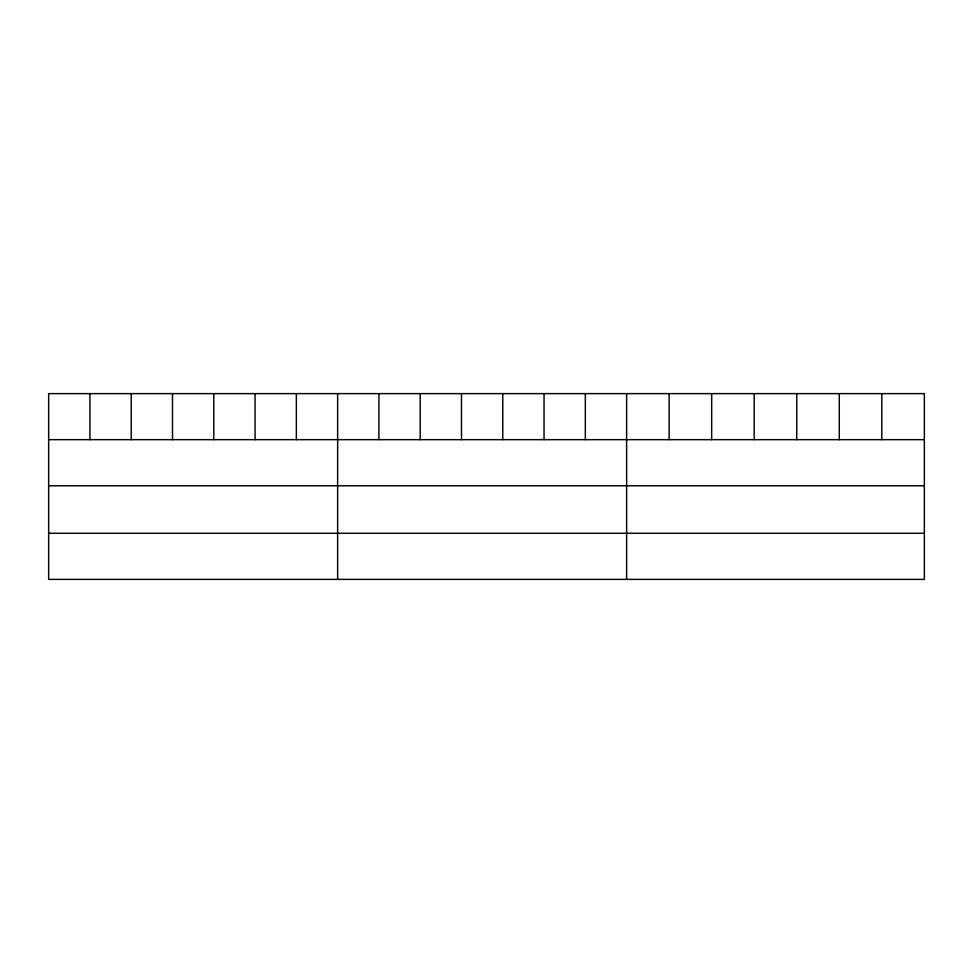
<?xml version="1.0" encoding="UTF-8"?>
<svg xmlns="http://www.w3.org/2000/svg" width="973" height="973" viewBox="0 0 973 973"><rect width="100%" height="100%" fill="white"/><g stroke="black" fill="none" stroke-linecap="round" stroke-linejoin="round"><path stroke-width="1.46" d="M48.65 439.662L924.35 439.662M48.65 485.77L924.35 485.77M48.65 533.277L924.35 533.277M881.818 393.615L881.818 439.662M839.285 393.615L839.285 439.662M796.753 393.615L796.753 439.662M754.209 393.615L754.209 439.662M711.677 393.615L711.677 439.662M669.144 393.615L669.144 439.662M626.612 393.615L626.612 579.385M585.332 393.615L585.332 439.662M544.041 393.615L544.041 439.662M502.761 393.615L502.761 439.662M461.482 393.615L461.482 439.662M420.202 393.615L420.202 439.662M378.911 393.615L378.911 439.662M337.631 393.615L337.631 579.385M296.351 393.615L296.351 439.662M255.06 393.615L255.06 439.662M213.78 393.615L213.78 439.662M172.501 393.615L172.501 439.662M131.221 393.615L131.221 439.662M89.93 393.615L89.93 439.662M924.35 393.615L48.65 393.615L48.65 579.385L924.35 579.385L924.35 393.615"/></g></svg>
